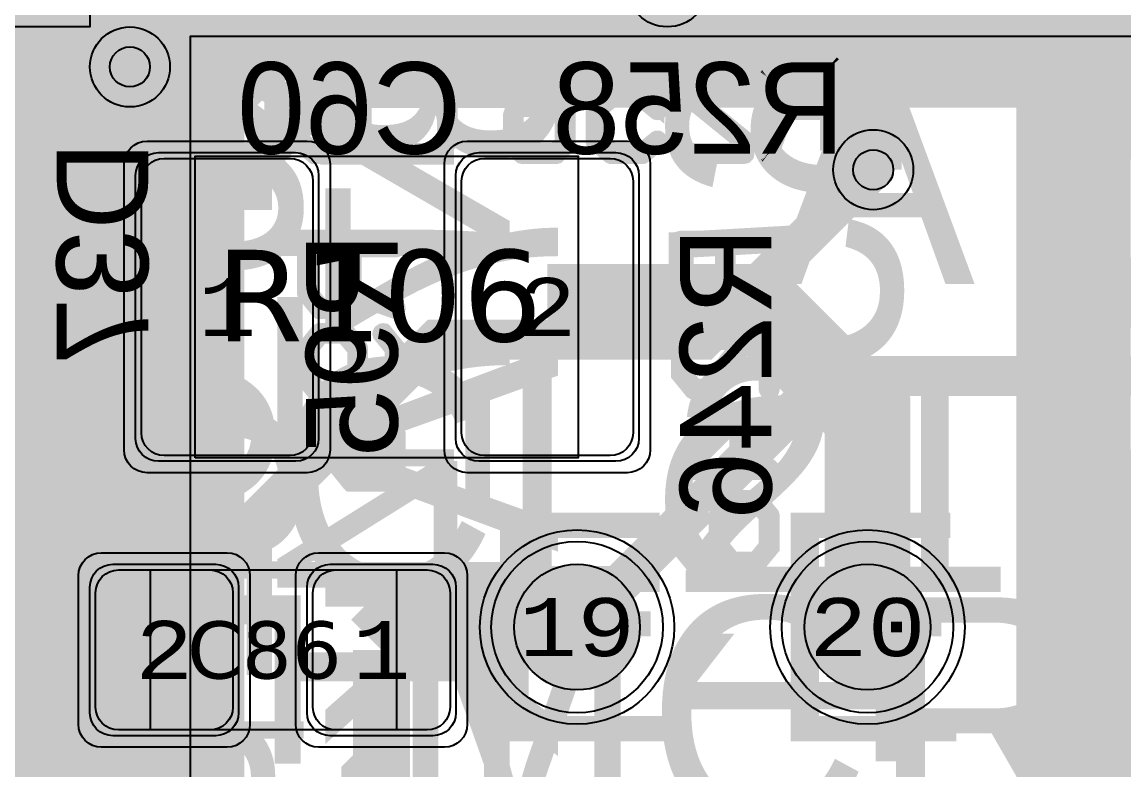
# Model space of a CAD drawing. Extents: x -98 to 119, y -207 to 98.
# Drawn here: x 32.56 to 42.19, y -3.55 to 2.99 of the extents above; entities that cross this region are included whole.
import ezdxf
from ezdxf.enums import TextEntityAlignment as Align

# ---------------------------------------------------------------- set-up
doc = ezdxf.new("R2010")
doc.units = 0
doc.header["$MEASUREMENT"] = 0
for name, color, linetype in [('ASSEMBLY_OUTLINES_BTM', 191, 'CONTINUOUS'), ('ASSEMBLY_OUTLINES_TOP', 102, 'CONTINUOUS'), ('ASSEMBLY_PART_NUMBERS_BTM', 191, 'CONTINUOUS'), ('ASSEMBLY_PART_NUMBERS_TOP', 102, 'CONTINUOUS'), ('ASSEMBLY_REF_DES_TOP', 102, 'CONTINUOUS'), ('BOARD_OUTLINE', 10, 'CONTINUOUS'), ('DRILL_DRAWING', 21, 'CONTINUOUS'), ('GENERATED_SILKSCREEN_BTM', 255, 'CONTINUOUS'), ('GENERATED_SILKSCREEN_TOP', 140, 'CONTINUOUS'), ('MANUFACTURING_OUTLINES', 10, 'CONTINUOUS'), ('PART_HOLES_LAYER_BOTTOM', 30, 'CONTINUOUS'), ('PART_HOLES_LAYER_TOP', 30, 'CONTINUOUS'), ('PART_PADS_LAYER_BOTTOM', 230, 'CONTINUOUS'), ('PART_PADS_LAYER_TOP', 150, 'CONTINUOUS'), ('PART_PADS_SMD_TOP', 150, 'CONTINUOUS'), ('PIN_NUMBERS_BTM', 8, 'CONTINUOUS'), ('PIN_NUMBERS_TOP', 8, 'CONTINUOUS'), ('PLACEMENT_OUTLINES_BTM', 222, 'CONTINUOUS'), ('PLACEMENT_OUTLINES_TOP', 130, 'CONTINUOUS'), ('PLANE_DATA_LAYER_BOTTOM', 230, 'CONTINUOUS'), ('PLANE_DATA_LAYER_TOP', 150, 'CONTINUOUS'), ('PLANE_SHAPES_LAYER_BOTTOM', 230, 'CONTINUOUS'), ('PLANE_SHAPES_LAYER_TOP', 150, 'CONTINUOUS'), ('ROUTE_BORDER', 151, 'CONTINUOUS'), ('SILKSCREEN_OUTLINES_BTM', 211, 'CONTINUOUS'), ('SILKSCREEN_OUTLINES_TOP', 150, 'CONTINUOUS'), ('SILKSCREEN_REF_DES_BTM', 211, 'CONTINUOUS'), ('SOLDERMASK_PADS_BTM', 12, 'CONTINUOUS'), ('SOLDERMASK_PADS_TOP', 180, 'CONTINUOUS'), ('SOLDERPASTE_PADS_TOP', 180, 'CONTINUOUS'), ('TRACES_LAYER_BOTTOM', 230, 'CONTINUOUS'), ('TRACES_LAYER_TOP', 150, 'CONTINUOUS'), ('VIA_HOLES_LAYER_BOTTOM', 30, 'CONTINUOUS'), ('VIA_HOLES_LAYER_TOP', 30, 'CONTINUOUS'), ('VIA_PADS_LAYER_BOTTOM', 230, 'CONTINUOUS'), ('VIA_PADS_LAYER_TOP', 150, 'CONTINUOUS')]:
    doc.layers.add(name, color=color, linetype=linetype)
doc.styles.add('COURIER_NEW', font='COUR.TTF')
doc.styles.add('VERDANA', font='verdana.TTF')
doc.styles.add('VERIBEST_GERBER_0', font='txt')

msp = doc.modelspace()

# ---------------------------------------------------------------- hatches: boundary and pattern name
at = {"layer": 'PART_HOLES_LAYER_BOTTOM'}
h = msp.add_hatch(color=256, dxfattribs=at)
edge = h.paths.add_edge_path()
edge.add_arc((37.41, -2.3), 0.55, 0, 360)
h = msp.add_hatch(color=256, dxfattribs=at)
edge = h.paths.add_edge_path()
edge.add_arc((39.95, -2.3), 0.55, 0, 360)
at = {"layer": 'PART_HOLES_LAYER_TOP'}
h = msp.add_hatch(color=256, dxfattribs=at)
edge = h.paths.add_edge_path()
edge.add_arc((37.41, -2.3), 0.55, 0, 360)
h = msp.add_hatch(color=256, dxfattribs=at)
edge = h.paths.add_edge_path()
edge.add_arc((39.95, -2.3), 0.55, 0, 360)
at = {"layer": 'PLANE_DATA_LAYER_BOTTOM'}
h = msp.add_hatch(color=256, dxfattribs=at)
h.paths.add_polyline_path([(-96.5, 0, -1), (96.5, 0, -1)], flags=0)
h.paths.add_polyline_path([(92.251979, -7.43598, 0.72698816), (92.479659, -3.637852, -0.30860979), (92.431259, -3.566904, -0.00963525), (92.431316, -3.563968, 0.00963501), (92.5, -0.000006), (92.5, 0.000001, 0.05332526), (90.407665, 19.562826, -0.05332692), (90.405941, 19.578942), (90.405941, 19.578943, -0.23821791), (90.436919, 19.640273, 0.66175504), (89.584154, 23.221888, -0.29529758), (89.523137, 23.277841, 0.02240102), (87.08146, 31.194059, -0.0862063), (87.076996, 31.219756), (87.076996, 31.219757, -0.21018391), (87.101696, 31.275919, 0.67938251), (85.774921, 34.749845, -0.30186499), (85.705267, 34.797373, 0.04791583), (77.514669, 50.475005, -0.14530744), (77.502324, 50.516585, -0.1239887), (77.511414, 50.552678, 0.60660899), (75.516892, 53.486368, -0.27423899), (75.44586, 53.517962, 0.02152308), (70.565432, 59.806101, -0.17759524), (70.547363, 59.855368), (70.547363, 59.855369, -0.1118333), (70.5548, 59.888203, 0.66175545), (68.116894, 62.64715, -0.29529737), (68.036725, 62.667806, 0.05833458), (51.722715, 76.687749, -0.24933783), (51.689123, 76.750923), (51.689123, 76.750924, -0.06075989), (51.691357, 76.76924, 0.7149664), (48.509213, 78.818582, -0.31487112), (48.42205, 78.81342, 0.02280668), (41.042088, 82.896302, -0.28513695), (40.999698, 82.964591), (40.999698, 82.964596, -0.00424702), (40.999709, 82.965891, 0.64704661), (37.697353, 84.5176, -0.28975486), (37.616734, 84.505806, 0.05294354), (19.031563, 90.52099, -0.30833592), (18.972104, 90.582877, 0.69698225), (15.284156, 91.27756, -0.30833961), (15.206255, 91.241547, 0.02237069), (6.993138, 92.235275, -0.31520437), (6.925536, 92.290658, 0.71588806), (3.14462, 92.496703, -0.31520526), (3.0714, 92.448994, 0.06346806), (-20.215283, 90.264015, -0.32014225), (-20.296827, 90.298428, 0.72963938), (-23.995319, 89.386755, -0.32014403), (-24.051528, 89.318386, 0.01866354), (-30.645576, 87.275991, -0.30986574), (-30.72878, 87.298418, 0.70117084), (-34.249879, 85.978007, -0.00275269), (-34.249874, 85.977168, -0.30685575), (-34.29782, 85.9064, 0.04916641), (-50.410548, 77.556603, -0.32354836), (-50.499711, 77.561018, 0.73921276), (-53.660594, 75.408706, -0.07516987), (-53.657188, 75.386179), (-53.657188, 75.386178, -0.24247942), (-53.68916, 75.324127, 0.01996774), (-59.527063, 70.80098, -0.29848709), (-59.610009, 70.791065, 0.55672441), (-62.5, 69), (-62.5, 68.999999, 0.08270852), (-62.392031, 68.351756, -0.29848757), (-62.412702, 68.270818, 0.06718659), (-78.279974, 49.27977, -0.27781781), (-78.350169, 49.24438, 0.43635087), (-80.5, 47.25), (-80.5, 47.249999, 0.14146633), (-80.192238, 46.184011, -0.14146588), (-80.180512, 46.143397), (-80.180512, 46.143396, -0.13119073), (-80.190652, 46.105416, 0.01929482), (-83.506407, 39.786053, -0.3122068), (-83.581614, 39.742899, 0.43912347), (-85.75, 37.75, 0.20482962), (-85.131688, 36.303992, -0.20483071), (-85.10813, 36.248899), (-85.10813, 36.248898, -0.10091901), (-85.114214, 36.219062, 0.04809776), (-90.466303, 19.289839, -0.31487042), (-90.530154, 19.230281, 0.71496565), (-91.24073, 15.512631, -0.26937831), (-91.202277, 15.446437), (-91.202277, 15.446436, -0.04192983), (-91.203345, 15.433723, 0.01884133), (-92.106444, 8.523669, -0.32827121), (-92.166453, 8.456161, 0.35402801), (-93.75, 6.5), (-93.75, 6.499999, 0.3147083), (-92.438077, 4.622088, -0.31470689), (-92.388093, 4.55054), (-92.388093, 4.550537, -0.01228575), (-92.388185, 4.546794, 0.01229418), (-92.5, 0.00001), (-92.5, -0.000004, 0.05293339), (-90.438132, -19.421494, -0.32940864), (-90.475468, -19.504015, 0.27173254), (-91.5, -21.25, 0.40159771), (-89.586502, -23.248128, -0.32940451), (-89.516056, -23.305059, 0.02130735), (-87.207653, -30.839509, -0.32217733), (-87.232533, -30.924924, 0.23066593), (-88, -32.499999), (-88, -32.5, 0.43149503), (-85.882787, -34.496562, -0.3221788), (-85.807634, -34.544174, 0.04801617), (-77.643233, -50.277018, -0.30387878), (-77.644537, -50.3618, 0.152519), (-78, -51.499999), (-78, -51.5, 0.48198292), (-75.552374, -53.449264, -0.30388342), (-75.473145, -53.479475, 0.02199125), (-70.483925, -59.90214, -0.3186215), (-70.47622, -59.989968, 0.72539906), (-67.952631, -62.834176, -0.31862421), (-67.866344, -62.852281, 0.06239253), (-50.265124, -77.650932, -0.25435623), (-50.230332, -77.714899), (-50.230332, -77.7149, -0.03445317), (-50.231054, -77.725364, 0.03445193), (-50.25, -78), (-50.25, -78.000001, 0.60330822), (-47.119729, -79.649997, -0.29136265), (-47.037917, -79.64725, 0.02294124), (-39.54278, -83.621879, -0.2900128), (-39.499155, -83.690765), (-39.499155, -83.690766, -0.00713035), (-39.499186, -83.692939, 0.00713296), (-39.5, -83.749994), (-39.5, -83.75, 0.65808296), (-36.126004, -85.203319, -0.29776298), (-36.043963, -85.188513, 0.04901634), (-18.771876, -90.575199, -0.30186131), (-18.712566, -90.635139, 0.67938177), (-15.056336, -91.31372, -0.30186438), (-14.979467, -91.279054, 0.02174912), (-6.993138, -92.235275, -0.31520437), (-6.925536, -92.290658, 0.71588806), (-3.14462, -92.496703, -0.31520526), (-3.0714, -92.448994, 0.06250827), (19.869968, -90.340657, -0.3455664), (19.954737, -90.381493, 0.79435682), (23.75, -89.500001), (23.75, -89.499973, 0.00508686), (23.749586, -89.459281, -0.34558849), (23.806159, -89.384097, 0.02146945), (31.383958, -87.013201, -0.31444693), (31.468175, -87.035889, 0.70013084), (35, -85.75), (35, -85.749988, 0.00909926), (34.998675, -85.677212, -0.00905723), (34.998625, -85.674452), (34.998625, -85.674439, -0.3044722), (35.045955, -85.60392, 0.04798546), (50.721249, -77.353765, -0.31444166), (50.808431, -77.356288, 0.61621831), (54, -75.75), (54, -75.749999, 0.06775817), (53.927211, -75.215343, -0.06775352), (53.924438, -75.194974), (53.924438, -75.194973, -0.24153729), (53.95619, -75.13308, 0.02236582), (60.452055, -70.01285, -0.31311155), (60.538488, -70.003709, 0.71009535), (63.344013, -67.475653, -0.09971759), (63.33807, -67.446151), (63.33807, -67.44615, -0.20692806), (63.362073, -67.390635, 0.05820555), (77.187807, -50.973449, -0.31748667), (77.269693, -50.94147, 0.72222414), (79.294241, -47.729048, -0.17387366), (79.276877, -47.680625, -0.13609457), (79.287761, -47.641379, 0.02052348), (82.926938, -40.980152, -0.3530032), (83.013777, -40.939997, 0.48811211), (85.5, -39), (85.5, -38.999999, 0.2400736), (84.675602, -37.381988, -0.24007295), (84.644192, -37.320342), (84.644192, -37.320341, -0.10410562), (84.650658, -37.289623, 0.05054674), (90.411157, -19.546683, -0.32146983), (90.476988, -19.487077, 0.38127918), (92.25, -17.5, 0.2751437), (91.203224, -15.741772, -0.27514249), (91.163342, -15.674784), (91.163342, -15.674783, -0.04255495), (91.164442, -15.661882, 0.02223578), (92.195155, -7.50356, -0.31919634)], flags=0)
h = msp.add_hatch(color=256, dxfattribs=at)
h.paths.add_polyline_path([(47, -11.935693, -0.37978288), (46.932843, -12.011354, 0.16817032), (46.638626, -12.154268), (44.703654, -14.08924, -0.23927438), (44.638081, -14.110656, 3.06179928), (45.389344, -14.861919, -0.03852259), (45.388442, -14.850229), (45.388442, -14.850227, -0.19890996), (45.41076, -14.796346), (46.869918, -13.337188, -0.66818199), (47, -13.391069), (47, -25.6738, -0.41421356), (46.9238, -25.75), (41.3262, -25.75, -0.41421356), (41.25, -25.6738), (41.25, -0.8262, -0.41421356), (41.3262, -0.75), (46.9238, -0.75, -0.41421356), (47, -0.8262)], flags=0)
h.paths.add_polyline_path([(43.6, -10.25, -1), (45.4, -10.25, -1)], flags=0)
h.paths.add_polyline_path([(43.6, -5.75, -1), (45.4, -5.75, -1)], flags=0)
h.paths.add_polyline_path([(43.6, -3.25, -1), (45.4, -3.25, -1)], flags=0)
at = {"layer": 'PLANE_DATA_LAYER_TOP'}
for points in [[(34.35, 1.65), (34.35, 2.1762)], [(33.75, 0.5), (33.2238, 0.5)], [(34.35, -0.65), (34.35, -1.1762)], [(34.25, -1.95), (34.309043, -1.427123)], [(33.35, -1.95), (32.97792, -1.57792)], [(33.35, -3.05), (32.97792, -3.42208)], [(34.25, -3.05), (34.309033, -3.572878)]]:
    msp.add_hatch(color=256, dxfattribs=at).paths.add_polyline_path(points, is_closed=False, flags=0)
at = {"layer": 'PLANE_SHAPES_LAYER_BOTTOM'}
h = msp.add_hatch(color=256, dxfattribs=at)
h.paths.add_polyline_path([(-96.5, 0, -1), (96.5, 0, -1)], flags=0)
h.paths.add_polyline_path([(-92.5, 0, -1), (92.5, 0, -1)], flags=0)
at = {"layer": 'PLANE_SHAPES_LAYER_TOP'}
h = msp.add_hatch(color=256, dxfattribs=at)
h.paths.add_polyline_path([(-96.31345, 0, -1), (96.81345, 0, -1)], flags=0)
h.paths.add_polyline_path([(-92.25, 0, -1), (92.75, 0, -1)], flags=0)
h = msp.add_hatch(color=256, dxfattribs=at)
h.paths.add_polyline_path([(46.25, -35.15), (43.875, -38), (28.75, -38), (32.25, -34.5), (32.25, -30.5), (35.75, -30.5), (35.75, -27), (14.25, -27), (14.25, -24), (-10, -24), (-10, -18.75), (1.75, -18.75), (1.75, -9.25), (-10, -9.25), (-10, 32.75), (1.75, 32.75), (1.75, 34.25), (20.25, 34.25), (20.25, 25.25), (22.25, 23.25), (34.5, 23.25), (34.5, -26.5), (41.25, -26.5), (41.25, -20.5), (46.25, -20.5)])
h.paths.add_polyline_path([(-8.75, 10.25), (-8.75, 19.5), (1.25, 19.5), (1.25, 10.25)], flags=16)
h.paths.add_polyline_path([(6, 27.25), (6, 29.75), (15.45, 29.75), (15.45, 27.25)], flags=16)
at = {"layer": 'VIA_HOLES_LAYER_BOTTOM'}
h = msp.add_hatch(color=256, dxfattribs=at)
edge = h.paths.add_edge_path()
edge.add_arc((33.5, 2.6), 0.175, 0, 360)
h = msp.add_hatch(color=256, dxfattribs=at)
edge = h.paths.add_edge_path()
edge.add_arc((40, 1.7), 0.175, 0, 360)
at = {"layer": 'VIA_HOLES_LAYER_TOP'}
h = msp.add_hatch(color=256, dxfattribs=at)
edge = h.paths.add_edge_path()
edge.add_arc((33.5, 2.6), 0.175, 0, 360)
h = msp.add_hatch(color=256, dxfattribs=at)
edge = h.paths.add_edge_path()
edge.add_arc((40, 1.7), 0.175, 0, 360)

# ---------------------------------------------------------------- linework, layer by layer
at = {"layer": 'ASSEMBLY_OUTLINES_BTM'}
for points, const_width in [([(31.35, 2.95), (31.35, 6.05), (33.15, 6.05), (33.15, 2.95)], 0.1), ([(34.03, -30.33), (34.03, 2.87), (43.33, 2.87), (43.33, -30.33)], 0.2)]:
    msp.add_lwpolyline(points, close=True, dxfattribs=dict(at, const_width=const_width))
at = {"layer": 'ASSEMBLY_OUTLINES_TOP'}
for points in [[(34.07, -0.82), (34.07, 1.82), (37.42, 1.82), (37.42, -0.82)], [(33.68, -3.2), (33.68, -1.8), (35.83, -1.8), (35.83, -3.2)]]:
    msp.add_lwpolyline(points, close=True, dxfattribs=at)
at = {"layer": 'BOARD_OUTLINE', "const_width": 0.1}
msp.add_lwpolyline([(-97.5, 0, -1), (97.5, 0, -1)], format="xyb", close=True, dxfattribs=at)
at = {"layer": 'GENERATED_SILKSCREEN_BTM', "const_width": 0.15}
for points in [[(33.150005, 2.95, -0.41421356), (33.15, 2.949995), (31.35, 2.949995, -0.41421356), (31.349995, 2.95), (31.349995, 3.193824, 0.00000979), (31.350005, 3.193828), (31.350005, 2.950005), (33.149995, 2.950005), (33.149995, 3.193828, 0.00000979), (33.150005, 3.193824), (33.150005, 2.95)], [(43.330005, -30.33, -0.41421356), (43.33, -30.330005), (35.508649, -30.330005, 0.00000486), (35.508651, -30.329995), (43.329995, -30.329995), (43.329995, 2.869995), (34.030005, 2.869995), (34.030005, -30.329995), (34.491349, -30.329995, 0.00000486), (34.491351, -30.330005), (34.03, -30.330005, -0.41421356), (34.029995, -30.33), (34.029995, 2.87, -0.41421356), (34.03, 2.870005), (43.33, 2.870005, -0.41421356), (43.330005, 2.87), (43.330005, -30.33)], [(39.643205, 1.930916, 0.0000106), (39.643195, 1.930901), (39.643195, 2.610399), (39.641595, 2.615998), (39.637596, 2.620796), (39.632798, 2.624795), (39.625599, 2.626395), (39.222401, 2.626395), (39.219201, 2.625595), (39.216003, 2.624795, -0.04938899), (39.216002, 2.624795), (39.212002, 2.623195), (39.076003, 2.512796), (39.075205, 2.5112, -0.25345055), (39.075202, 2.511196), (39.073605, 2.510397, -0.07106781), (39.073604, 2.510396), (39.072805, 2.509597), (39.072805, 2.5072, -0.16227766), (39.072804, 2.507197), (39.071205, 2.504798), (39.070405, 2.500799), (39.070405, 2.336001), (39.071205, 2.332003, -0.04938899), (39.071205, 2.332002), (39.072805, 2.328002), (39.072805, 2.328001), (39.073605, 2.324003), (39.076003, 2.322404), (39.204002, 2.220805, -0.30667844), (39.204005, 2.2208), (39.204005, 2.220798), (39.072805, 1.847998), (39.072005, 1.8416), (39.073604, 1.836004), (39.077604, 1.832004, -0.07106781), (39.077605, 1.832003), (39.0824, 1.829605, -0.04938899), (39.082401, 1.829605), (39.088, 1.828005), (39.093599, 1.828805, -0.04938899), (39.0936, 1.828805), (39.099197, 1.832003), (39.102395, 1.8376), (39.102395, 1.837602), (39.233595, 2.210402, -0.36154356), (39.233601, 2.210405), (39.6096, 2.210405, -0.41421356), (39.609605, 2.2104), (39.609605, 1.867978, 0.00001475), (39.609595, 1.867955), (39.609595, 2.210395), (39.233604, 2.210395), (39.102405, 1.837598, -0.2052577), (39.102402, 1.837595), (39.099205, 1.832, -0.25345055), (39.099202, 1.831996), (39.093604, 1.828797, -0.18452755), (39.093601, 1.828795), (39.088001, 1.827995, -0.09541457), (39.087999, 1.827995), (39.082399, 1.829595, -0.18452755), (39.082396, 1.829597), (39.077601, 1.831995, -0.261745), (39.077596, 1.831996), (39.073596, 1.835996, -0.16227766), (39.073595, 1.835999), (39.071995, 1.841599), (39.071995, 1.841601), (39.072795, 1.848001), (39.072795, 1.848002), (39.203994, 2.220799), (39.075997, 2.322396), (39.073598, 2.323995, -0.25345055), (39.073595, 2.323999), (39.072795, 2.327997, -0.04938899), (39.072795, 2.327998), (39.071195, 2.331998), (39.071195, 2.331999), (39.070395, 2.335999), (39.070395, 2.500801), (39.071195, 2.504801, -0.16227766), (39.071196, 2.504804), (39.072795, 2.507202), (39.072795, 2.5096, -0.21337681), (39.072796, 2.509604), (39.073596, 2.510404, -0.261745), (39.073601, 2.510405), (39.075197, 2.511203), (39.075995, 2.5128, -0.23606798), (39.075997, 2.512804), (39.211996, 2.623203, -0.16227766), (39.211998, 2.623205), (39.215998, 2.624805, -0.09901951), (39.216, 2.624805), (39.219199, 2.625605), (39.222399, 2.626405, -0.09901951), (39.222401, 2.626405), (39.625599, 2.626405, -0.09901951), (39.625601, 2.626405), (39.632801, 2.624805, -0.18452755), (39.632804, 2.624803), (39.637603, 2.620804, -0.07106781), (39.637604, 2.620803), (39.641603, 2.616004, -0.18452755), (39.641605, 2.616001), (39.643205, 2.610401), (39.643205, 1.930916)]]:
    msp.add_lwpolyline(points, format="xyb", dxfattribs=at)
for points in [[(34.7748, 2.5136), (34.6404, 2.6232), (34.6372, 2.624), (34.6356, 2.6248), (34.634, 2.6256), (34.6308, 2.6264), (34.3612, 2.6264), (34.358, 2.6256), (34.3564, 2.6248), (34.354, 2.624), (34.3508, 2.6232), (34.2164, 2.5136), (34.214, 2.5096), (34.2132, 2.5064), (34.2116, 2.504), (34.2108, 2.5008), (34.2108, 1.952), (34.2116, 1.9496), (34.2132, 1.944), (34.214, 1.9424), (34.2164, 1.9392), (34.3508, 1.8296), (34.354, 1.8288), (34.3564, 1.828), (34.3572, 1.8272), (34.3588, 1.8264), (34.3612, 1.8264), (34.6308, 1.8264), (34.634, 1.8272), (34.6372, 1.828), (34.6404, 1.8296), (34.7748, 1.9392), (34.7772, 1.9408), (34.778, 1.9416), (34.7796, 1.944), (34.7812, 1.9496), (34.782, 1.952), (34.782, 2.5008), (34.7812, 2.504), (34.7796, 2.5064), (34.7788, 2.5096), (34.7748, 2.5136)], [(35.1068, 2.6232), (34.9724, 2.5136), (34.9692, 2.5096), (34.9676, 2.5032), (34.9684, 2.4984), (34.97, 2.4944), (34.9724, 2.4912), (34.9764, 2.488), (34.9804, 2.4856), (34.9844, 2.4848), (34.9884, 2.4848), (34.9916, 2.4872), (35.1228, 2.5936), (35.382, 2.5936), (35.5052, 2.4928), (35.5052, 2.2056), (35.3964, 2.2944), (35.3932, 2.2952), (35.3916, 2.296), (35.3908, 2.296), (35.3908, 2.2968), (35.3868, 2.2976), (35.1172, 2.2976), (35.114, 2.2968), (35.114, 2.296), (35.1124, 2.296), (35.11, 2.2952), (35.1076, 2.2944), (34.9724, 2.1856), (34.9716, 2.1832), (34.97, 2.1824), (34.9692, 2.1816), (34.9692, 2.18), (34.9676, 2.1744), (34.9668, 2.172), (34.9668, 1.952), (34.9676, 1.948), (34.9692, 1.9448), (34.97, 1.9416), (34.9724, 1.9392), (35.1068, 1.8296), (35.1108, 1.828), (35.1116, 1.8272), (35.114, 1.8272), (35.1148, 1.8264), (35.1156, 1.8264), (35.1172, 1.8264), (35.3868, 1.8264), (35.39, 1.8272), (35.3932, 1.828), (35.3964, 1.8296), (35.5308, 1.9392), (35.5332, 1.9408), (35.534, 1.9416), (35.5356, 1.944), (35.5372, 1.9496), (35.538, 1.952), (35.538, 2.5008), (35.5372, 2.5048), (35.5356, 2.508), (35.534, 2.5096), (35.5332, 2.5112), (35.5308, 2.5136), (35.3964, 2.6232), (35.3932, 2.624), (35.3916, 2.6248), (35.39, 2.6256), (35.3868, 2.6264), (35.1172, 2.6264), (35.114, 2.6256), (35.1124, 2.6248), (35.11, 2.624), (35.1068, 2.6232)], [(36.1508, 1.8296), (36.2852, 1.9392), (36.2892, 1.9416), (36.29, 1.9448), (36.2916, 1.948), (36.2924, 1.952), (36.2924, 2.5008), (36.2916, 2.5048), (36.29, 2.508), (36.2884, 2.5096), (36.2876, 2.5112), (36.286, 2.5136), (36.1508, 2.6232), (36.1484, 2.624), (36.146, 2.6248), (36.1452, 2.6256), (36.142, 2.6264), (35.8724, 2.6264), (35.8684, 2.6256), (35.8668, 2.6248), (35.8644, 2.624), (35.862, 2.6232), (35.7268, 2.5136), (35.7236, 2.5096), (35.722, 2.5032), (35.7228, 2.4984), (35.7244, 2.4944), (35.7268, 2.4912), (35.7308, 2.488), (35.7348, 2.4856), (35.7388, 2.4848), (35.7428, 2.4848), (35.746, 2.4872), (35.878, 2.5936), (36.1364, 2.5936), (36.2596, 2.4928), (36.2596, 1.96), (36.1364, 1.8592), (35.878, 1.8592), (35.746, 1.9656), (35.7428, 1.9672), (35.7388, 1.968), (35.7348, 1.9672), (35.7308, 1.9648), (35.7268, 1.9616), (35.7244, 1.9576), (35.7228, 1.9528), (35.722, 1.948), (35.7236, 1.9432), (35.7268, 1.9392), (35.862, 1.8296), (35.8652, 1.828), (35.866, 1.8272), (35.8684, 1.8272), (35.8692, 1.8264), (35.87, 1.8264), (35.8724, 1.8264), (36.142, 1.8264), (36.1452, 1.8272), (36.1484, 1.828), (36.1508, 1.8296)], [(36.8376, 2.3312), (36.8632, 2.2544), (36.8376, 2.1776), (36.8376, 2.1752), (36.8368, 2.172), (36.8368, 1.9248), (36.8368, 1.9224), (36.8376, 1.92), (36.8384, 1.9168), (36.8416, 1.9136), (36.9216, 1.8312), (36.9256, 1.828), (36.9296, 1.8272), (36.9328, 1.8264), (37.2264, 1.8264), (37.2288, 1.8264), (37.2312, 1.8272), (37.2344, 1.828), (37.2376, 1.8312), (37.3176, 1.9136), (37.3216, 1.9168), (37.3224, 1.92), (37.3224, 1.9248), (37.3224, 2.172), (37.3224, 2.1752), (37.3224, 2.1768), (37.3216, 2.1776), (37.296, 2.2544), (37.3216, 2.3312), (37.3224, 2.332), (37.3224, 2.3368), (37.3224, 2.5288), (37.3224, 2.532), (37.3216, 2.536), (37.3176, 2.54), (37.2376, 2.6224), (37.2344, 2.6248), (37.2312, 2.6256), (37.2288, 2.6264), (37.2264, 2.6264), (36.9328, 2.6264), (36.9296, 2.6256), (36.9256, 2.6248), (36.9216, 2.6224), (36.8416, 2.54), (36.8384, 2.5352), (36.8376, 2.532), (36.8368, 2.5288), (36.8368, 2.3368), (36.8368, 2.3336), (36.8376, 2.332), (36.8376, 2.3312)], [(37.98, 2.3512), (37.9832, 2.3504), (37.9856, 2.3496), (37.9888, 2.348), (38.0976, 2.26), (38.0976, 2.5936), (37.5752, 2.5936), (37.5696, 2.5952), (37.5648, 2.5984), (37.5624, 2.604), (37.5616, 2.6096), (37.5624, 2.616), (37.5648, 2.6208), (37.5696, 2.6248), (37.5752, 2.6264), (38.1152, 2.6264), (38.1208, 2.6248), (38.1256, 2.6208), (38.1296, 2.616), (38.1312, 2.6104), (38.1312, 2.2256), (38.1304, 2.22), (38.128, 2.216), (38.1248, 2.2136), (38.1192, 2.212), (38.116, 2.2104), (38.112, 2.2096), (38.108, 2.2104), (38.1048, 2.2128), (37.9744, 2.3192), (37.716, 2.3192), (37.5912, 2.2176), (37.5912, 1.96), (37.716, 1.86), (37.9744, 1.86), (38.1048, 1.9656), (38.1104, 1.968), (38.1152, 1.968), (38.1208, 1.9648), (38.1248, 1.9608), (38.128, 1.9552), (38.1296, 1.9496), (38.1288, 1.9464), (38.128, 1.944), (38.1264, 1.9416), (38.124, 1.94), (37.9888, 1.8296), (37.9864, 1.828), (37.9832, 1.828), (37.98, 1.8264), (37.7104, 1.8264), (37.7088, 1.8264), (37.7072, 1.8272), (37.7064, 1.8272), (37.7048, 1.828), (37.7032, 1.828), (37.7, 1.8296), (37.5648, 1.94), (37.5624, 1.9424), (37.5616, 1.944), (37.56, 1.9488), (37.5592, 1.952), (37.5592, 2.2256), (37.56, 2.2288), (37.5616, 2.2336), (37.5616, 2.2352), (37.5632, 2.236), (37.564, 2.2376), (37.5648, 2.2392), (37.7, 2.348), (37.704, 2.3496), (37.7072, 2.3504), (37.7104, 2.3512), (37.98, 2.3512)], [(38.4552, 2.6232), (38.3208, 2.5136), (38.3184, 2.5096), (38.3176, 2.5064), (38.316, 2.504), (38.3152, 2.5008), (38.3152, 2.3912), (38.316, 2.388), (38.3176, 2.3832), (38.3184, 2.3792), (38.3208, 2.3776), (38.8536, 1.9448), (38.8536, 1.8592), (38.3312, 1.8592), (38.3256, 1.8576), (38.3208, 1.8544), (38.3184, 1.8488), (38.3176, 1.8424), (38.3184, 1.8368), (38.3208, 1.8312), (38.3256, 1.828), (38.3312, 1.8264), (38.8704, 1.8264), (38.8768, 1.828), (38.8808, 1.832), (38.8848, 1.836), (38.8864, 1.8424), (38.8864, 1.952), (38.8856, 1.9544), (38.884, 1.96), (38.8824, 1.9624), (38.8816, 1.964), (38.8792, 1.9656), (38.3472, 2.3992), (38.3472, 2.4928), (38.472, 2.5936), (38.7304, 2.5936), (38.8608, 2.4872), (38.8664, 2.4856), (38.872, 2.4864), (38.8768, 2.4888), (38.8808, 2.4936), (38.8832, 2.4984), (38.884, 2.504), (38.8832, 2.5096), (38.8816, 2.512), (38.8792, 2.5136), (38.7448, 2.6232), (38.7416, 2.624), (38.74, 2.6248), (38.7384, 2.6256), (38.7352, 2.6264), (38.4656, 2.6264), (38.4624, 2.6256), (38.4608, 2.6248), (38.4584, 2.624), (38.4552, 2.6232)], [(34.6764, 1.8992), (34.626, 1.8592), (34.3676, 1.8592), (34.2428, 1.96), (34.2428, 2.4928), (34.29, 2.5304), (34.6764, 1.8992)], [(34.7492, 2.4928), (34.7492, 1.96), (34.702, 1.92), (34.3148, 2.5512), (34.3676, 2.5936), (34.626, 2.5936), (34.7492, 2.4928)], [(37.2904, 2.52), (37.2904, 2.3384), (37.2688, 2.2696), (36.892, 2.2696), (36.8688, 2.3384), (36.8688, 2.52), (36.94, 2.5936), (37.2184, 2.5936), (37.2904, 2.52)], [(39.6096, 2.5936), (39.2272, 2.5936), (39.1024, 2.4928), (39.1024, 2.344), (39.2272, 2.2424), (39.6096, 2.2424), (39.6096, 2.5936)], [(35.5052, 2.164), (35.5052, 1.96), (35.382, 1.8592), (35.1236, 1.8592), (34.9988, 1.96), (34.9988, 2.164), (35.1236, 2.2656), (35.382, 2.2656), (35.5052, 2.164)], [(37.2904, 2.1688), (37.2904, 1.932), (37.2184, 1.8592), (36.94, 1.8592), (36.8688, 1.932), (36.8688, 2.1688), (36.892, 2.2376), (37.2688, 2.2376), (37.2904, 2.1688)], [(32.86, 1.4112), (32.8584, 1.4152), (32.8576, 1.4176), (32.8568, 1.4216), (32.8568, 1.8264), (32.8584, 1.832), (32.8624, 1.836), (32.8672, 1.8408), (32.8728, 1.8424), (33.6408, 1.8424), (33.6472, 1.8408), (33.6512, 1.836), (33.656, 1.832), (33.6568, 1.8264), (33.6568, 1.4216), (33.6568, 1.4184), (33.656, 1.4168), (33.6552, 1.4144), (33.6536, 1.4112), (33.544, 1.276), (33.5408, 1.2736), (33.5392, 1.2728), (33.5352, 1.2712), (33.5312, 1.2704), (32.9824, 1.2704), (32.9784, 1.2712), (32.976, 1.2728), (32.9736, 1.2728), (32.9728, 1.2736), (32.972, 1.2752), (32.9696, 1.276), (32.86, 1.4112)], [(32.8896, 1.8088), (32.8896, 1.4272), (32.9904, 1.3024), (33.5232, 1.3024), (33.624, 1.4272), (33.624, 1.8088), (32.8896, 1.8088)], [(33.6536, 0.944), (33.544, 1.0792), (33.54, 1.0832), (33.5376, 1.084), (33.5352, 1.084), (33.5296, 1.0832), (33.524, 1.08), (33.52, 1.076), (33.5168, 1.0712), (33.516, 1.0656), (33.5176, 1.06), (33.624, 0.9296), (33.624, 0.6712), (33.5232, 0.5464), (33.3744, 0.5464), (33.2728, 0.6696), (33.2728, 0.8024), (33.2712, 0.8088), (33.268, 0.8128), (33.2624, 0.8152), (33.2568, 0.816), (33.2512, 0.8152), (33.2456, 0.8128), (33.2424, 0.8088), (33.2408, 0.8024), (33.2408, 0.6696), (33.1392, 0.5464), (32.9904, 0.5464), (32.8896, 0.6712), (32.8896, 0.9296), (32.996, 1.06), (32.9976, 1.0656), (32.9968, 1.0712), (32.9944, 1.076), (32.9896, 1.08), (32.9848, 1.0832), (32.9792, 1.084), (32.976, 1.084), (32.9736, 1.0832), (32.9696, 1.0792), (32.86, 0.944), (32.8592, 0.9416), (32.8584, 0.9392), (32.8576, 0.9384), (32.8568, 0.9352), (32.8568, 0.6656), (32.8576, 0.6616), (32.8584, 0.66), (32.8592, 0.6576), (32.86, 0.6552), (32.9696, 0.52), (32.9736, 0.5176), (32.9768, 0.5168), (32.9792, 0.5152), (32.9824, 0.5144), (33.1472, 0.5144), (33.1496, 0.5152), (33.1552, 0.5168), (33.1592, 0.5176), (33.1608, 0.52), (33.2568, 0.6376), (33.3528, 0.52), (33.3544, 0.5192), (33.356, 0.5176), (33.3568, 0.5168), (33.3584, 0.5168), (33.364, 0.5152), (33.3664, 0.5144), (33.5312, 0.5144), (33.5352, 0.5152), (33.5384, 0.5168), (33.5416, 0.5176), (33.544, 0.52), (33.6536, 0.6552), (33.6552, 0.6584), (33.656, 0.6592), (33.656, 0.6616), (33.6568, 0.6624), (33.6568, 0.6632), (33.6568, 0.6656), (33.6568, 0.9352), (33.656, 0.9384), (33.6552, 0.9416), (33.6536, 0.944)], [(38.6108, 0.5256), (38.6092, 0.5232), (38.6052, 0.5224), (38.6012, 0.52), (38.5972, 0.52), (38.4324, 0.52), (38.4284, 0.52), (38.426, 0.5224), (38.4236, 0.5224), (38.4228, 0.5232), (38.422, 0.524), (38.4196, 0.5256), (38.31, 0.6616), (38.3084, 0.6656), (38.3076, 0.668), (38.3068, 0.672), (38.3068, 1.0752), (38.3084, 1.0824), (38.3124, 1.0864), (38.3172, 1.0912), (38.3228, 1.0928), (39.0908, 1.0928), (39.0972, 1.0912), (39.1012, 1.0872), (39.1036, 1.0824), (39.1044, 1.0768), (39.1036, 1.0704), (39.1012, 1.0648), (39.0972, 1.0608), (39.0908, 1.0592), (38.7228, 1.0592), (38.7228, 0.6832), (39.0956, 0.552), (39.1012, 0.5488), (39.1044, 0.5432), (39.1052, 0.5368), (39.1036, 0.532), (39.1012, 0.5272), (39.0964, 0.5232), (39.0916, 0.5208), (39.0852, 0.5224), (38.7124, 0.6536), (38.6108, 0.5256)], [(35.3408, 0.4752), (35.3392, 0.4728), (35.3352, 0.472), (35.3312, 0.4696), (35.3272, 0.4696), (35.1624, 0.4696), (35.1584, 0.4696), (35.156, 0.472), (35.1536, 0.472), (35.1528, 0.4728), (35.152, 0.4736), (35.1496, 0.4752), (35.04, 0.6112), (35.0384, 0.6152), (35.0376, 0.6176), (35.0368, 0.6216), (35.0368, 1.0248), (35.0384, 1.032), (35.0424, 1.036), (35.0472, 1.0408), (35.0528, 1.0424), (35.8208, 1.0424), (35.8272, 1.0408), (35.8312, 1.0368), (35.8336, 1.032), (35.8344, 1.0264), (35.8336, 1.02), (35.8312, 1.0144), (35.8272, 1.0104), (35.8208, 1.0088), (35.4528, 1.0088), (35.4528, 0.6328), (35.8256, 0.5016), (35.8312, 0.4984), (35.8344, 0.4928), (35.8352, 0.4864), (35.8336, 0.4816), (35.8312, 0.4768), (35.8264, 0.4728), (35.8216, 0.4704), (35.8152, 0.472), (35.4424, 0.6032), (35.3408, 0.4752)], [(35.0696, 1.0088), (35.0696, 0.6256), (35.1704, 0.5016), (35.3192, 0.5016), (35.4208, 0.6256), (35.4208, 1.0088), (35.0696, 1.0088)], [(38.3396, 1.0592), (38.3396, 0.676), (38.4404, 0.552), (38.5892, 0.552), (38.6908, 0.676), (38.6908, 1.0592), (38.3396, 1.0592)], [(33.6328, 0.2192), (33.6384, 0.2208), (33.644, 0.22), (33.6488, 0.216), (33.652, 0.212), (33.6536, 0.2064), (33.6544, 0.2008), (33.652, 0.196), (33.648, 0.192), (32.8808, -0.2392), (32.8768, -0.2408), (32.8736, -0.2408), (32.8704, -0.2408), (32.8672, -0.2392), (32.8624, -0.2368), (32.8592, -0.2336), (32.8576, -0.2296), (32.8568, -0.2256), (32.8568, 0.3144), (32.8584, 0.32), (32.8624, 0.324), (32.8672, 0.3272), (32.8736, 0.328), (32.8792, 0.3272), (32.8848, 0.324), (32.8888, 0.32), (32.8896, 0.3144), (32.8896, -0.1984), (33.6328, 0.2192)], [(38.31, -0.0952), (38.4196, -0.2296), (38.4236, -0.232), (38.4268, -0.2328), (38.4292, -0.2344), (38.4324, -0.2352), (38.542, -0.2352), (38.5444, -0.2344), (38.55, -0.2328), (38.554, -0.232), (38.5556, -0.2296), (38.9884, 0.3032), (39.074, 0.3032), (39.074, -0.2192), (39.0756, -0.2248), (39.0788, -0.2296), (39.0844, -0.232), (39.0908, -0.2328), (39.0964, -0.232), (39.102, -0.2296), (39.1052, -0.2248), (39.1068, -0.2192), (39.1068, 0.32), (39.1052, 0.3264), (39.1012, 0.3304), (39.0972, 0.3344), (39.0908, 0.336), (38.9812, 0.336), (38.9788, 0.3352), (38.9732, 0.3336), (38.9708, 0.332), (38.9692, 0.3304), (38.9676, 0.3288), (38.534, -0.2032), (38.4404, -0.2032), (38.3396, -0.0784), (38.3396, 0.18), (38.446, 0.3104), (38.4476, 0.316), (38.4468, 0.3208), (38.4444, 0.3264), (38.4396, 0.3296), (38.4348, 0.3328), (38.4292, 0.3336), (38.4236, 0.3328), (38.4196, 0.3288), (38.31, 0.1944), (38.3092, 0.1912), (38.3084, 0.1888), (38.3076, 0.188), (38.3068, 0.1848), (38.3068, -0.0848), (38.3076, -0.088), (38.3076, -0.0888), (38.3084, -0.0896), (38.3092, -0.092), (38.31, -0.0952)], [(35.8336, 0.144), (35.724, 0.2784), (35.72, 0.2824), (35.7152, 0.2832), (35.7096, 0.2824), (35.704, 0.2792), (35.7, 0.276), (35.6968, 0.2704), (35.696, 0.2656), (35.6976, 0.26), (35.804, 0.1296), (35.804, -0.1288), (35.7032, -0.2536), (35.416, -0.2536), (35.504, -0.1448), (35.5056, -0.1416), (35.5064, -0.1408), (35.5072, -0.1384), (35.5072, -0.1352), (35.5072, 0.1344), (35.5072, 0.1376), (35.5056, 0.1424), (35.504, 0.144), (35.3952, 0.2784), (35.3944, 0.28), (35.3928, 0.2816), (35.3904, 0.2832), (35.3848, 0.2848), (35.3816, 0.2856), (35.1624, 0.2856), (35.1584, 0.2848), (35.1552, 0.2832), (35.1528, 0.2816), (35.152, 0.28), (35.1496, 0.2784), (35.04, 0.144), (35.0392, 0.1408), (35.0384, 0.1384), (35.0376, 0.1376), (35.0368, 0.1344), (35.0368, -0.1352), (35.0376, -0.1384), (35.0376, -0.1392), (35.0384, -0.14), (35.0392, -0.1424), (35.04, -0.1456), (35.1496, -0.28), (35.1536, -0.2824), (35.1568, -0.2832), (35.1592, -0.2848), (35.1624, -0.2856), (35.7112, -0.2856), (35.7136, -0.2848), (35.7192, -0.2832), (35.7208, -0.2824), (35.724, -0.28), (35.8336, -0.1456), (35.8352, -0.1416), (35.836, -0.1408), (35.836, -0.1392), (35.8368, -0.1376), (35.8368, -0.1368), (35.8368, -0.1352), (35.8368, 0.1344), (35.836, 0.1376), (35.8352, 0.1408), (35.8336, 0.144)], [(35.1704, 0.2528), (35.3736, 0.2528), (35.4752, 0.1296), (35.4752, -0.1288), (35.3736, -0.2536), (35.1704, -0.2536), (35.0696, -0.1288), (35.0696, 0.1296), (35.1704, 0.2528)], [(39.0908, -0.9056), (39.0972, -0.9064), (39.1012, -0.9104), (39.1036, -0.916), (39.1044, -0.9216), (39.1036, -0.9272), (39.1012, -0.932), (39.0972, -0.936), (39.0908, -0.9376), (38.8484, -0.9376), (38.8484, -0.9752), (38.8468, -0.9808), (38.8436, -0.9856), (38.838, -0.988), (38.8324, -0.9888), (38.826, -0.988), (38.8204, -0.9856), (38.8164, -0.9808), (38.8156, -0.9752), (38.8156, -0.9376), (38.3452, -0.9376), (38.3412, -0.9368), (38.338, -0.9352), (38.3348, -0.9312), (38.3324, -0.9272), (38.3308, -0.9224), (38.33, -0.9176), (38.3308, -0.9136), (38.334, -0.9096), (38.8196, -0.424), (38.8244, -0.4208), (38.8292, -0.4192), (38.834, -0.42), (38.8396, -0.4232), (38.8436, -0.4248), (38.846, -0.428), (38.8476, -0.4312), (38.8484, -0.4352), (38.8484, -0.9056), (39.0908, -0.9056)], [(35.312, -0.6208), (35.3128, -0.6176), (35.3136, -0.6152), (35.3152, -0.612), (35.4032, -0.5032), (35.0696, -0.5032), (35.0696, -1.0256), (35.068, -1.0312), (35.0648, -1.036), (35.0592, -1.0384), (35.0536, -1.0392), (35.0472, -1.0384), (35.0416, -1.036), (35.0384, -1.0312), (35.0368, -1.0256), (35.0368, -0.4856), (35.0384, -0.48), (35.0424, -0.476), (35.0472, -0.4712), (35.0528, -0.4696), (35.4376, -0.4696), (35.4432, -0.4704), (35.4472, -0.4728), (35.4496, -0.476), (35.4512, -0.4816), (35.4528, -0.4856), (35.4536, -0.4888), (35.4528, -0.4928), (35.4504, -0.496), (35.344, -0.6264), (35.344, -0.8848), (35.4456, -1.0096), (35.7032, -1.0096), (35.8032, -0.8848), (35.8032, -0.6264), (35.6976, -0.496), (35.6952, -0.4904), (35.6952, -0.4856), (35.6984, -0.4808), (35.7024, -0.476), (35.708, -0.4728), (35.7136, -0.472), (35.7168, -0.472), (35.7192, -0.4728), (35.7232, -0.4768), (35.8336, -0.612), (35.8352, -0.6144), (35.8352, -0.6176), (35.8368, -0.6208), (35.8368, -0.8904), (35.8368, -0.8928), (35.836, -0.8936), (35.836, -0.8944), (35.8352, -0.896), (35.8352, -0.8976), (35.8336, -0.9008), (35.7232, -1.036), (35.7208, -1.0384), (35.7192, -1.0392), (35.7144, -1.0408), (35.7112, -1.0416), (35.4376, -1.0416), (35.4344, -1.0408), (35.4296, -1.0392), (35.428, -1.0392), (35.4272, -1.0384), (35.4256, -1.0368), (35.424, -1.036), (35.3152, -0.9008), (35.3136, -0.8968), (35.3128, -0.8944), (35.312, -0.8904), (35.312, -0.6208)], [(38.8156, -0.4752), (38.386, -0.9056), (38.8156, -0.9056), (38.8156, -0.4752)], [(38.31, -1.6072), (38.4196, -1.7416), (38.4236, -1.7456), (38.43, -1.7464), (38.434, -1.7456), (38.4388, -1.744), (38.442, -1.7416), (38.4452, -1.7376), (38.4476, -1.7336), (38.4484, -1.7296), (38.4484, -1.7256), (38.446, -1.7224), (38.3396, -1.5912), (38.3396, -1.332), (38.4404, -1.2088), (38.7276, -1.2088), (38.6388, -1.3176), (38.638, -1.3208), (38.6372, -1.3224), (38.6372, -1.3232), (38.6364, -1.3232), (38.6356, -1.3272), (38.6356, -1.5968), (38.6364, -1.6), (38.6372, -1.6008), (38.6372, -1.6016), (38.638, -1.604), (38.6388, -1.6072), (38.7476, -1.7416), (38.75, -1.7424), (38.7508, -1.744), (38.7516, -1.7448), (38.7532, -1.7448), (38.7588, -1.7464), (38.7612, -1.7472), (38.9812, -1.7472), (38.9852, -1.7464), (38.9884, -1.7448), (38.9916, -1.744), (38.994, -1.7416), (39.1036, -1.6072), (39.1052, -1.6032), (39.106, -1.6024), (39.106, -1.6008), (39.1068, -1.5992), (39.1068, -1.5984), (39.1068, -1.5968), (39.1068, -1.3272), (39.106, -1.324), (39.1052, -1.3208), (39.1036, -1.3176), (38.994, -1.1832), (38.9924, -1.1816), (38.9916, -1.18), (38.9892, -1.1784), (38.9836, -1.1768), (38.9812, -1.176), (38.4324, -1.176), (38.4284, -1.1768), (38.4252, -1.1784), (38.4236, -1.18), (38.422, -1.1816), (38.4196, -1.1832), (38.31, -1.3176), (38.3092, -1.3208), (38.3084, -1.3232), (38.3076, -1.324), (38.3068, -1.3272), (38.3068, -1.5968), (38.3076, -1.6), (38.3076, -1.6008), (38.3084, -1.6016), (38.3092, -1.604), (38.31, -1.6072)], [(38.7692, -1.2088), (38.9732, -1.2088), (39.074, -1.332), (39.074, -1.5904), (38.9732, -1.7152), (38.7692, -1.7152), (38.6676, -1.5904), (38.6676, -1.332), (38.7692, -1.2088)]]:
    msp.add_lwpolyline(points, dxfattribs=at)
at = {"layer": 'GENERATED_SILKSCREEN_TOP', "const_width": 0.15}
for points in [[(36.333844, 1.820005, 0.00001164), (36.333836, 1.819995), (35.166164, 1.819995, 0.00001164), (35.166156, 1.820005), (36.333844, 1.820005)], [(36.333844, -0.820005), (35.166156, -0.820005, 0.00001164), (35.166164, -0.819995), (36.333836, -0.819995, 0.00001164), (36.333844, -0.820005)], [(35.019515, -1.799995, 0.0000111), (35.019508, -1.800005), (34.480492, -1.800005, 0.0000111), (34.480485, -1.799995), (35.019515, -1.799995)], [(35.019515, -3.200005), (34.480485, -3.200005, 0.0000111), (34.480492, -3.199995), (35.019508, -3.199995, 0.0000111), (35.019515, -3.200005)]]:
    msp.add_lwpolyline(points, format="xyb", dxfattribs=at)
for points in [[(32.1436, 0.1896), (32.548, 0.1896), (32.5528, 0.1884), (32.554, 0.1884), (32.5552, 0.1872), (32.5588, 0.186), (32.5636, 0.1848)], [(32.5636, 0.1848), (32.7652, 0.0204), (32.7712, 0.0144), (32.7724, 0.0048), (32.7712, -0.0024), (32.7688, -0.0084), (32.7652, -0.0132), (32.7592, -0.018), (32.7532, -0.0216), (32.7472, -0.0228), (32.7412, -0.0228), (32.7364, -0.0192), (32.5396, 0.1404), (32.1508, 0.1404)], [(31.966, -0.504), (31.966, -0.81), (32.1508, -0.9612), (32.5384, -0.9612), (32.7256, -0.81), (32.7256, -0.504), (32.5384, -0.3516), (32.1508, -0.3516), (31.966, -0.504)], [(32.1436, -0.3036), (32.548, -0.3036), (32.5528, -0.3048), (32.5528, -0.306), (32.5552, -0.306), (32.5588, -0.3072), (32.5624, -0.3084), (32.7652, -0.4716), (32.7664, -0.4752), (32.7688, -0.4764), (32.77, -0.4776), (32.77, -0.48), (32.7724, -0.4884), (32.7736, -0.492), (32.7736, -0.822), (32.7724, -0.828), (32.77, -0.8328), (32.7688, -0.8376), (32.7652, -0.8412), (32.5636, -1.0056), (32.5576, -1.008), (32.5564, -1.0092), (32.554, -1.0092), (32.5516, -1.0104), (32.5504, -1.0104), (32.548, -1.0104), (32.1436, -1.0104)]]:
    msp.add_lwpolyline(points, dxfattribs=at)
at = {"layer": 'MANUFACTURING_OUTLINES'}
msp.add_circle((0, 0), 97.575405, dxfattribs=at)
at = {"layer": 'PART_HOLES_LAYER_BOTTOM'}
for centre in [(37.41, -2.3), (39.95, -2.3)]:
    msp.add_circle(centre, 0.55, dxfattribs=at)
at = {"layer": 'PART_HOLES_LAYER_TOP'}
for centre in [(37.41, -2.3), (39.95, -2.3)]:
    msp.add_circle(centre, 0.55, dxfattribs=at)
at = {"layer": 'PART_PADS_LAYER_BOTTOM'}
for centre in [(37.41, -2.3), (39.95, -2.3)]:
    msp.add_circle(centre, 0.75, dxfattribs=at)
at = {"layer": 'PART_PADS_LAYER_TOP'}
for centre in [(37.41, -2.3), (39.95, -2.3)]:
    msp.add_circle(centre, 0.75, dxfattribs=at)
at = {"layer": 'PART_PADS_SMD_TOP'}
for points in [[(33.75, -0.85, -0.41421356), (33.55, -0.65), (33.55, 1.65, -0.41421356), (33.75, 1.85), (34.95, 1.85, -0.41421356), (35.15, 1.65), (35.15, -0.65, -0.41421356), (34.95, -0.85)], [(36.55, -0.85, -0.41421356), (36.35, -0.65), (36.35, 1.65, -0.41421356), (36.55, 1.85), (37.75, 1.85, -0.41421356), (37.95, 1.65), (37.95, -0.65, -0.41421356), (37.75, -0.85)], [(34.25, -1.75, -0.41421356), (34.45, -1.95), (34.45, -3.05, -0.41421356), (34.25, -3.25), (33.35, -3.25, -0.41421356), (33.15, -3.05), (33.15, -1.95, -0.41421356), (33.35, -1.75)], [(36.15, -1.75, -0.41421356), (36.35, -1.95), (36.35, -3.05, -0.41421356), (36.15, -3.25), (35.25, -3.25, -0.41421356), (35.05, -3.05), (35.05, -1.95, -0.41421356), (35.25, -1.75)]]:
    msp.add_lwpolyline(points, format="xyb", close=True, dxfattribs=at)
at = {"layer": 'PLACEMENT_OUTLINES_BTM'}
for points in [[(31.35, 2.95), (31.35, 6.05), (33.15, 6.05), (33.15, 2.95)], [(34.03, -30.33), (34.03, 2.87), (43.33, 2.87), (43.33, -30.33)]]:
    msp.add_lwpolyline(points, close=True, dxfattribs=at)
at = {"layer": 'PLACEMENT_OUTLINES_TOP'}
for points in [[(34.07, -0.82), (34.07, 1.82), (37.42, 1.82), (37.42, -0.82)], [(33.68, -3.2), (33.68, -1.8), (35.83, -1.8), (35.83, -3.2)]]:
    msp.add_lwpolyline(points, close=True, dxfattribs=at)
at = {"layer": 'PLANE_DATA_LAYER_TOP', "const_width": 0.25}
for points in [[(34.35, 1.65), (34.35, 2.1762)], [(33.75, 0.5), (33.2238, 0.5)], [(34.35, -0.65), (34.35, -1.1762)], [(34.25, -1.95), (34.309043, -1.427123)], [(33.35, -1.95), (32.97792, -1.57792)], [(33.35, -3.05), (32.97792, -3.42208)], [(34.25, -3.05), (34.309033, -3.572878)]]:
    msp.add_lwpolyline(points, dxfattribs=at)
at = {"layer": 'PLANE_SHAPES_LAYER_BOTTOM'}
msp.add_solid([(41.25, -25.75), (47, -25.75), (41.25, -0.75), (47, -0.75)], dxfattribs=at)
at = {"layer": 'PLANE_SHAPES_LAYER_TOP'}
for points in [[(34.5, 2.5), (35.25, 2.5), (34.5, 5.75), (35.25, 5.75)], [(35.25, 2.5), (41.25, 2.5), (35.25, 5.75), (41.25, 5.75)], [(41.25, -20.5), (42.25, -20.5), (41.25, 5.75), (42.25, 5.75)]]:
    msp.add_solid(points, dxfattribs=at)
at = {"layer": 'ROUTE_BORDER'}
msp.add_circle((0, 0), 96.5, dxfattribs=at)
at = {"layer": 'SILKSCREEN_OUTLINES_BTM'}
for points in [[(31.35, 2.95), (31.35, 6.05), (33.15, 6.05), (33.15, 2.95)], [(34.03, -30.33), (34.03, 2.87), (43.33, 2.87), (43.33, -30.33)]]:
    msp.add_lwpolyline(points, close=True, dxfattribs=at)
at = {"layer": 'SILKSCREEN_OUTLINES_TOP'}
for points in [[(34.07, -0.82), (34.07, 1.82), (37.42, 1.82), (37.42, -0.82)], [(33.68, -3.2), (33.68, -1.8), (35.83, -1.8), (35.83, -3.2)]]:
    msp.add_lwpolyline(points, close=True, dxfattribs=at)
at = {"layer": 'SOLDERMASK_PADS_BTM'}
for centre in [(37.41, -2.3), (39.95, -2.3)]:
    msp.add_circle(centre, 0.85, dxfattribs=at)
at = {"layer": 'SOLDERMASK_PADS_TOP'}
for points in [[(33.65, -0.95, -0.41421356), (33.45, -0.75), (33.45, 1.75, -0.41421356), (33.65, 1.95), (35.05, 1.95, -0.41421356), (35.25, 1.75), (35.25, -0.75, -0.41421356), (35.05, -0.95)], [(36.45, -0.95, -0.41421356), (36.25, -0.75), (36.25, 1.75, -0.41421356), (36.45, 1.95), (37.85, 1.95, -0.41421356), (38.05, 1.75), (38.05, -0.75, -0.41421356), (37.85, -0.95)], [(34.35, -1.65, -0.41421356), (34.55, -1.85), (34.55, -3.15, -0.41421356), (34.35, -3.35), (33.25, -3.35, -0.41421356), (33.05, -3.15), (33.05, -1.85, -0.41421356), (33.25, -1.65)], [(36.25, -1.65, -0.41421356), (36.45, -1.85), (36.45, -3.15, -0.41421356), (36.25, -3.35), (35.15, -3.35, -0.41421356), (34.95, -3.15), (34.95, -1.85, -0.41421356), (35.15, -1.65)]]:
    msp.add_lwpolyline(points, format="xyb", close=True, dxfattribs=at)
for centre in [(37.41, -2.3), (39.95, -2.3)]:
    msp.add_circle(centre, 0.85, dxfattribs=at)
at = {"layer": 'SOLDERPASTE_PADS_TOP'}
for points in [[(33.8, -0.8, -0.41421356), (33.6, -0.6), (33.6, 1.6, -0.41421356), (33.8, 1.8), (34.9, 1.8, -0.41421356), (35.1, 1.6), (35.1, -0.6, -0.41421356), (34.9, -0.8)], [(36.6, -0.8, -0.41421356), (36.4, -0.6), (36.4, 1.6, -0.41421356), (36.6, 1.8), (37.7, 1.8, -0.41421356), (37.9, 1.6), (37.9, -0.6, -0.41421356), (37.7, -0.8)], [(34.2, -1.8, -0.41421356), (34.4, -2), (34.4, -3, -0.41421356), (34.2, -3.2), (33.4, -3.2, -0.41421356), (33.2, -3), (33.2, -2, -0.41421356), (33.4, -1.8)], [(36.1, -1.8, -0.41421356), (36.3, -2), (36.3, -3, -0.41421356), (36.1, -3.2), (35.3, -3.2, -0.41421356), (35.1, -3), (35.1, -2, -0.41421356), (35.3, -1.8)]]:
    msp.add_lwpolyline(points, format="xyb", close=True, dxfattribs=at)
at = {"layer": 'TRACES_LAYER_BOTTOM'}
for points, const_width in [([(38.2, 3.3), (38.54894, 2.95106), (42.502189, 2.95106), (43.969563, 4.418434), (43.969563, 5.161414), (43.979, 5.170851), (43.979, 12.25907), (43.975, 12.26307), (43.975, 12.786397), (43.511397, 13.25), (43.375, 13.25), (43.3, 13.325), (43.3, 14)], 0.35), ([(29.9, -1.9), (30.441942, -1.358058), (30.813694, -1.358058), (36.184547, 4.012795), (38.468271, 4.012795), (38.906066, 3.575), (41.746752, 3.575), (43.529, 5.357248), (43.529, 12.072673), (43.525, 12.076673), (43.525, 12.6), (43.325, 12.8), (42.7, 12.8)], 0.25), ([(24.15, -1.45), (24.15, -2.026203), (25.302797, -3.179), (29.650904, -3.179), (35.249417, 2.419513), (47.959487, 2.419513), (51.289974, 5.75), (52.65, 5.75)], 0.35), ([(53.9, 4), (53.275, 4), (53.264308, 3.989308), (51.335767, 3.989308), (47.243938, -0.102521), (39.607479, -0.102521), (37.41, -2.3)], 0.35), ([(33.6, 3.55), (33.6, 2.7), (33.5, 2.6)], 0.35), ([(40, 1.7), (38.513431, 0.213431), (36.178539, 0.213431), (32.228865, -3.736243), (24.941681, -3.736243), (21.693527, -0.488089), (18.874785, -0.488089), (18.219345, 0.167351), (18.219345, 0.175), (18.15, 0.244345), (18.15, 0.85)], 0.35)]:
    msp.add_lwpolyline(points, dxfattribs=dict(at, const_width=const_width))
at = {"layer": 'TRACES_LAYER_TOP'}
for points, const_width in [([(40, 1.7), (40, 5.335222), (41.032389, 6.367611)], 0.5), ([(37.15, 0.5), (38.999563, 0.5), (39.95, -0.450437), (39.95, -2.3)], 0.75), ([(37.41, -2.3), (35.9, -2.3), (35.7, -2.5)], 0.75), ([(35.7, -2.5), (35.7, -3.525), (35.6, -3.625), (35.6, -4.5)], 0.5)]:
    msp.add_lwpolyline(points, dxfattribs=dict(at, const_width=const_width))
at = {"layer": 'VIA_HOLES_LAYER_BOTTOM'}
for centre in [(33.5, 2.6), (40, 1.7)]:
    msp.add_circle(centre, 0.175, dxfattribs=at)
at = {"layer": 'VIA_HOLES_LAYER_TOP'}
for centre in [(33.5, 2.6), (40, 1.7)]:
    msp.add_circle(centre, 0.175, dxfattribs=at)
at = {"layer": 'VIA_PADS_LAYER_BOTTOM'}
for centre in [(38.2, 3.3), (33.5, 2.6), (40, 1.7)]:
    msp.add_circle(centre, 0.35, dxfattribs=at)
at = {"layer": 'VIA_PADS_LAYER_TOP'}
for centre in [(38.2, 3.3), (33.5, 2.6), (40, 1.7)]:
    msp.add_circle(centre, 0.35, dxfattribs=at)

# ---------------------------------------------------------------- texts
at = {"layer": 'ASSEMBLY_PART_NUMBERS_BTM', "style": 'VERIBEST_GERBER_0', "text_generation_flag": 2}
for s, p in [('SN74AHCT1G00DBVR', (41.54, 31)), ('GRM1885C1H102JA01D', (31.21, 13)), ('ERJ-3EKF6200V', (32.71, 13)), ('ADM1087AKSZ-REEL7', (35.21, 12.25)), ('GRM2165C1H222JA01D', (38.21, 12.25)), ('ERJ-3EKF4701V', (32.96, 5.75)), ('ERJ-3EKF10R0V', (42.04, 5.25)), ('SN74LVC1G00DBVR', (34.79, 4.5)), ('CL10B104KB8SFNC', (31.54, 4.25))]:
    msp.add_text(s, height=2.032, rotation=90, dxfattribs=at).set_placement(p, align=Align.TOP_LEFT)
at = {"layer": 'ASSEMBLY_PART_NUMBERS_TOP', "style": 'VERIBEST_GERBER_0'}
for s, p in [('CL21B106KOQNNNE', (34.75, 0.04)), ('MCR25JZHJ000', (35.75, -2.04))]:
    msp.add_text(s, height=2.032, dxfattribs=at).set_placement(p, align=Align.TOP_LEFT)
at = {"layer": 'ASSEMBLY_REF_DES_TOP', "style": 'VERDANA'}
for s, height, p in [('R106', 0.8, (34.25, 1)), ('C86', 0.5, (34, -2.25))]:
    msp.add_text(s, height=height, dxfattribs=at).set_placement(p, align=Align.TOP_LEFT)
at = {"layer": 'DRILL_DRAWING', "style": 'VERIBEST_GERBER_0'}
for s, p in [('A', (38.2, 3.3)), ('A', (33.5, 2.6)), ('A', (40, 1.7)), ('R', (32, -2.25)), ('E', (37.41, -2.3)), ('E', (39.95, -2.3))]:
    msp.add_text(s, height=2, dxfattribs=at).set_placement(p, align=Align.MIDDLE_CENTER)
at = {"layer": 'PIN_NUMBERS_BTM', "style": 'COURIER_NEW'}
for s, p in [('1', (34.35, 0.5)), ('2', (37.15, 0.5)), ('19', (37.41, -2.3)), ('20', (39.95, -2.3)), ('2', (33.8, -2.5)), ('1', (35.7, -2.5))]:
    msp.add_text(s, height=0.508, dxfattribs=at).set_placement(p, align=Align.MIDDLE_CENTER)
at = {"layer": 'PIN_NUMBERS_TOP', "style": 'COURIER_NEW'}
for s, p in [('1', (34.35, 0.5)), ('2', (37.15, 0.5)), ('19', (37.41, -2.3)), ('20', (39.95, -2.3)), ('2', (33.8, -2.5)), ('1', (35.7, -2.5))]:
    msp.add_text(s, height=0.508, dxfattribs=at).set_placement(p, align=Align.MIDDLE_CENTER)
at = {"layer": 'SILKSCREEN_REF_DES_BTM', "style": 'VERIBEST_GERBER_0', "text_generation_flag": 2}
for s, p in [('C60', (36.4, 2.64)), ('R258', (39.75, 2.64))]:
    msp.add_text(s, height=0.8, dxfattribs=at).set_placement(p, align=Align.TOP_LEFT)
for s, p in [('D37', (32.86, 1.95)), ('R95', (35.04, 1.15)), ('R246', (38.31, 1.2))]:
    msp.add_text(s, height=0.8, rotation=90, dxfattribs=at).set_placement(p, align=Align.TOP_LEFT)

doc.saveas('drawing.dxf')
